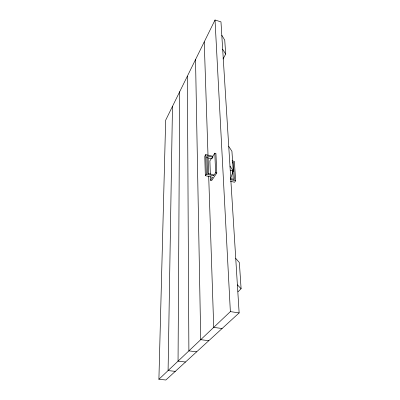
<?xml version="1.0" encoding="UTF-8"?>
<svg xmlns="http://www.w3.org/2000/svg" width="400" height="400" viewBox="0 0 400 400"><rect width="100%" height="100%" fill="white"/><g stroke="black" fill="none" stroke-linecap="round" stroke-linejoin="round"><path stroke-width="0.6" d="M179.695 91.73L178.05 361.145L185.51 362.01M172.475 106.395L168.09 370.575L175.29 371.37M158.905 379.275L165.66 120.23L215.02 20L220.97 21.88L239.135 312.915L165.865 380L158.905 379.275L230.36 311.615L215.02 20M230.64 178.52L233.23 170.845L231.93 151.26L228.74 146.4M222.995 59.055L225.68 54.115L224.745 40.115L221.805 35.28M212.815 156.285L205.745 154.61L204.78 156.16L205.34 175.67L212.58 177.295L210.57 180.28L211.69 180.53L216.78 172.995L215.915 153.44L214.81 153.175L212.815 156.285L212.855 157.265L211.87 158.8L206.57 157.555M211.505 158.33L209.88 160.87L210.355 174.215M205.34 175.67L206.335 174.15L205.745 154.61M206.335 174.15L213.59 175.79L215.645 172.735L214.81 153.175M232.565 163.085L233.265 162.085L234.435 179.48L230.895 178.68M232.505 171.865L233.23 170.845L229.97 166.08M232.04 160.835L234.34 161.38L235.67 180.765L234.59 182.24L230.475 181.315M238 291.785L241.095 288.73L239.355 262.56L235.735 258.42M196.63 351.83L188.89 350.88L187.37 76.15M208.775 340.715L200.73 339.67L195.53 59.575M222.085 328.525L213.72 327.375L208.685 175.91M230.36 311.615L239.135 312.915M230.365 179.57L235.67 180.765M215.645 172.735L216.78 172.995M230.395 170.19L233.23 170.845M212.855 157.265L206.95 155.87L207.51 173.39L213.55 174.76L213.59 175.79M237.38 284.805L241.095 288.73M222.68 49.3L225.68 54.115M232.745 171.65L233.235 179.095M210.44 176.64L210.57 180.28M204.235 41.9L208.005 155.345M208.085 157.835L208.625 174.04"/></g></svg>
